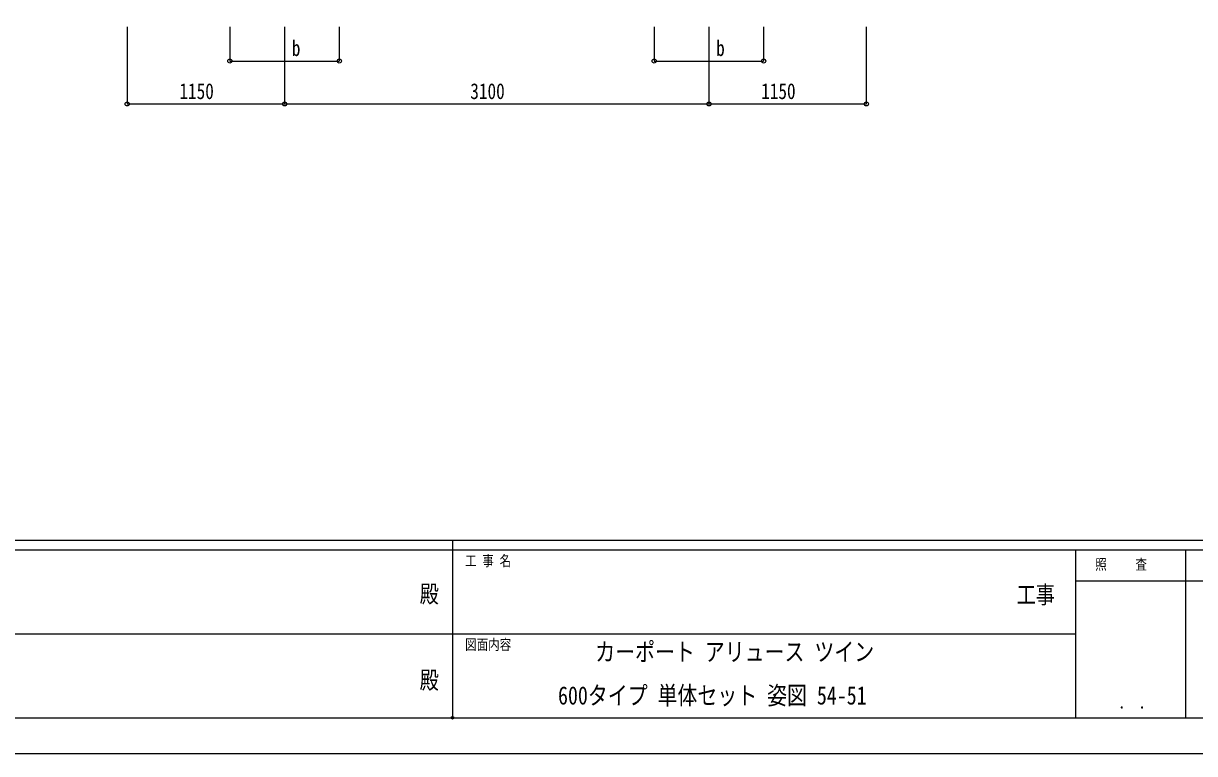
# Model space of a CAD drawing. Units: millimetres, scale not verified. Extents: x -14718 to 14718, y -10395 to 10395.
# Drawn here: x -3153 to 5403, y -10395 to -5059 of the extents above; entities that cross this region are included whole.
import ezdxf
from ezdxf.enums import TextEntityAlignment as Align

# ---------------------------------------------------------------- set-up
doc = ezdxf.new("R2010")
doc.units = ezdxf.units.MM
doc.header["$LTSCALE"] = 40
doc.header["$PDMODE"] = 32
doc.header["$PDSIZE"] = 20
for name, color, linetype in [('0-2_USER1', 3, 'Continuous'), ('0-7_YKK_D', 6, 'Continuous'), ('0-8_YKK_ZWAK', 7, 'Continuous')]:
    doc.layers.add(name, color=color, linetype=linetype)
doc.styles.add('ＭＳ ゴシック', font='')
doc.styles.get('ＭＳ ゴシック').set_extended_font_data('MS Gothic')

msp = doc.modelspace()

# ---------------------------------------------------------------- linework, layer by layer
at = {"layer": '0-7_YKK_D'}
for p, q in [((-2394.74, -5083.68), (-2394.74, -5648.13)), ((-1644.74, -5083.67), (-1644.74, -5334.67)), ((-1244.74, -5083.68), (-1244.74, -5648.13)), ((-1244.74, -5083.68), (-1244.74, -5648.13)), ((-844.74, -5083.67), (-844.74, -5334.67)), ((1455.26, -5083.67), (1455.26, -5334.67)), ((1855.26, -5083.68), (1855.26, -5648.13)), ((1855.26, -5083.68), (1855.26, -5648.13)), ((2255.26, -5083.67), (2255.26, -5334.67)), ((3005.26, -5083.68), (3005.26, -5648.13)), ((-1644.74, -5333.67), (-844.74, -5333.67)), ((1455.26, -5333.67), (2255.26, -5333.67)), ((-2394.74, -5647.13), (-1244.74, -5647.13)), ((-1244.74, -5647.13), (1855.26, -5647.13)), ((1855.26, -5647.13), (3005.26, -5647.13))]:
    msp.add_line(p, q, dxfattribs=at)
for centre in [(-1644.74, -5333.67), (-844.74, -5333.67), (1455.26, -5333.67), (2255.26, -5333.67), (-2394.74, -5647.13), (-1244.74, -5647.13), (-1244.74, -5647.13), (1855.26, -5647.13), (1855.26, -5647.13), (3005.26, -5647.13)]:
    msp.add_circle(centre, 14.88, dxfattribs=at)
at = {"layer": '0-8_YKK_ZWAK'}
for p, q in [((13632.57, -8837.5), (-13667.43, -8837.5)), ((-17.43, -8837.5), (-17.43, -10132.5)), ((-17.43, -8907.5), (-4567.43, -8907.5)), ((4532.57, -8907.5), (-17.43, -8907.5)), ((5337.57, -8907.5), (5337.57, -10132.5)), ((6947.57, -9135), (4532.57, -9135)), ((-4541.18, -9520), (-17.43, -9520)), ((-17.43, -9520), (4532.57, -9520)), ((-4567.43, -10132.5), (-17.43, -10132.5)), ((-17.43, -10132.5), (4532.57, -10132.5)), ((4532.57, -10132.5), (6947.57, -10132.5))]:
    msp.add_line(p, q, dxfattribs=at)
msp.add_lwpolyline([(-14717.5, -10395), (14717.5, -10395), (14717.5, 10395), (-14717.5, 10395)], close=True, dxfattribs=at)
msp.add_lwpolyline([(6947.57, -8907.5), (4532.57, -8907.5), (4532.57, -10132.5)], dxfattribs=at)
msp.add_point((-17.43, -10132.5), dxfattribs=at)

# ---------------------------------------------------------------- texts
at = {"layer": '0-2_USER1', "style": 'ＭＳ ゴシック', "width": 0.8}
for s, p in [('カーポート アリュース ツイン', (1024.82, -9758)), ('600タイプ 単体セット 姿図 54-51', (753.04, -10076.5))]:
    msp.add_text(s, height=133.4, dxfattribs=at).set_placement(p, align=Align.BOTTOM_LEFT)
at = {"layer": '0-7_YKK_D', "style": 'ＭＳ ゴシック', "width": 0.8}
for s, p in [('b', (-1191.85, -5331.67)), ('b', (1908.15, -5331.67)), ('1150', (-2012.94, -5646.13)), ('3100', (112.06, -5646.13)), ('1150', (2237.06, -5646.13))]:
    msp.add_text(s, height=115.5, dxfattribs=at).set_placement(p, align=Align.BOTTOM_LEFT)
at = {"layer": '0-8_YKK_ZWAK', "style": 'ＭＳ ゴシック', "width": 0.8}
for s, height, p in [('工 事 名', 76.98, (74.44, -9047.5)), ('照     査', 76.98, (4677.47, -9073.75)), ('殿', 128.3, (-257.83, -9330.42)), ('工事', 128.3, (4103.17, -9336.13)), ('図面内容', 76.98, (74.44, -9660)), ('殿', 128.3, (-257.83, -9960.42)), ('． ．', 90.71, (4847.5, -10095.23))]:
    msp.add_text(s, height=height, dxfattribs=at).set_placement(p, align=Align.BOTTOM_LEFT)

doc.saveas('drawing.dxf')
